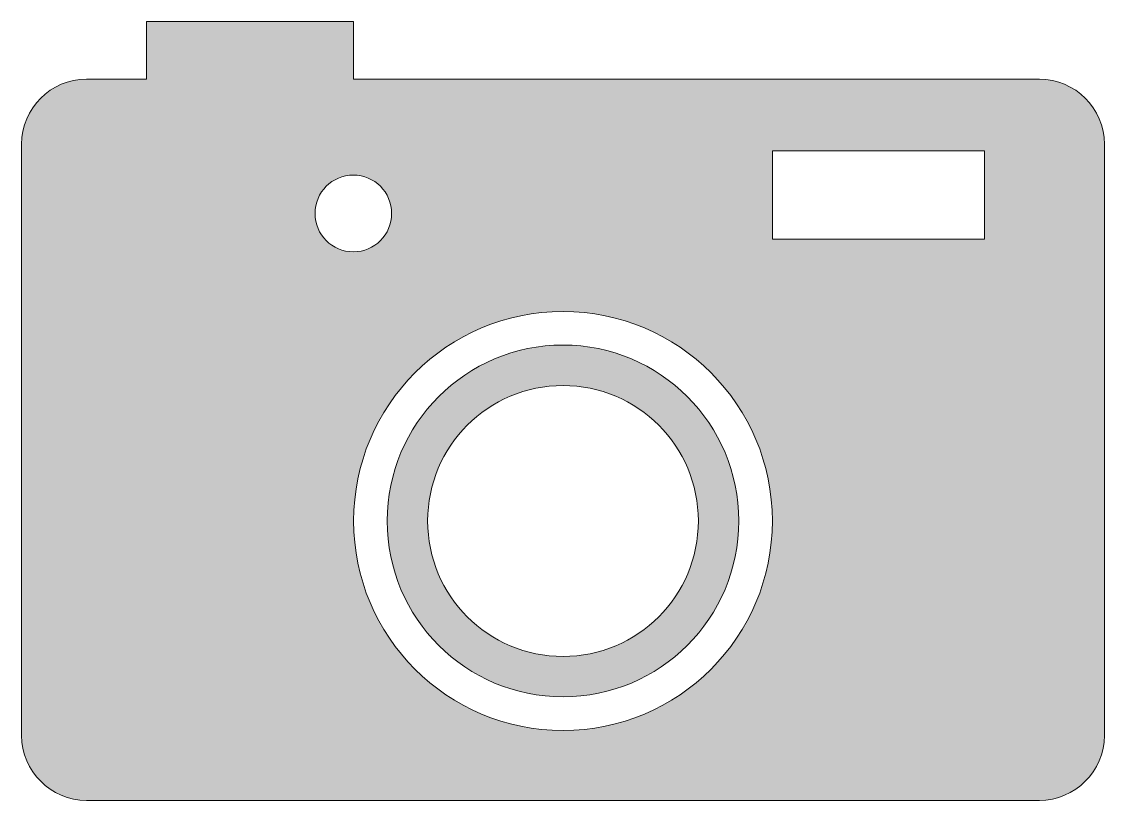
# Model space of a CAD drawing. Header units: inches. Extents: x 0 to 102, y 0 to 73.
import ezdxf

# ---------------------------------------------------------------- set-up
doc = ezdxf.new("R2010")
doc.units = ezdxf.units.IN
doc.header["$MEASUREMENT"] = 0
doc.layers.add('Layer 1', color=7, linetype='Continuous')

msp = doc.modelspace()

# ---------------------------------------------------------------- hatches: boundary and pattern name
at = {"layer": 'Layer 1', "true_color": 0xf6921e}
h = msp.add_hatch(color=30, dxfattribs=at)
h.dxf.hatch_style = 2
edge = h.paths.add_edge_path()
edge.add_spline(control_points=[(95.5, 67.65), (95.5, 67.65), (31.15, 67.65), (31.15, 67.65), (31.15, 67.65), (31.15, 73.05), (31.15, 73.05), (31.15, 73.05), (11.7, 73.05), (11.7, 73.05), (11.7, 73.05), (11.7, 67.65), (11.7, 67.65), (11.7, 67.65), (6.09, 67.65), (6.09, 67.65), (2.73, 67.65), (0, 64.92), (0, 61.56), (0, 61.56), (0, 6.09), (0, 6.09), (0, 2.73), (2.73, 0), (6.09, 0), (6.09, 0), (95.5, 0), (95.5, 0), (98.87, 0), (101.6, 2.73), (101.6, 6.09), (101.6, 6.09), (101.6, 61.56), (101.6, 61.56), (101.6, 64.92), (98.87, 67.65), (95.5, 67.65)], knot_values=[0, 0, 0, 0, 1, 1, 1, 2, 2, 2, 3, 3, 3, 4, 4, 4, 5, 5, 5, 6, 6, 6, 7, 7, 7, 8, 8, 8, 9, 9, 9, 10, 10, 10, 11, 11, 11, 12, 12, 12, 12], degree=3, periodic=1)
edge = h.paths.add_edge_path()
edge.add_spline(control_points=[(27.53, 55.06), (27.53, 57.04), (29.14, 58.66), (31.13, 58.66), (33.11, 58.66), (34.72, 57.04), (34.72, 55.06), (34.72, 53.07), (33.11, 51.46), (31.13, 51.46), (29.14, 51.46), (27.53, 53.07), (27.53, 55.06)], knot_values=[0, 0, 0, 0, 1, 1, 1, 2, 2, 2, 3, 3, 3, 4, 4, 4, 4], degree=3, periodic=1)
edge = h.paths.add_edge_path()
edge.add_spline(control_points=[(50.8, 6.55), (39.94, 6.55), (31.15, 15.35), (31.15, 26.21), (31.15, 37.06), (39.94, 45.86), (50.8, 45.86), (61.65, 45.86), (70.45, 37.06), (70.45, 26.21), (70.45, 15.35), (61.65, 6.55), (50.8, 6.55)], knot_values=[0, 0, 0, 0, 1, 1, 1, 2, 2, 2, 3, 3, 3, 4, 4, 4, 4], degree=3, periodic=1)
h.paths.add_polyline_path([(90.35, 52.64), (70.45, 52.64), (70.45, 60.92), (90.35, 60.92)])
h = msp.add_hatch(color=30, dxfattribs=at)
h.dxf.hatch_style = 2
edge = h.paths.add_edge_path()
edge.add_spline(control_points=[(50.8, 42.71), (41.69, 42.71), (34.3, 35.32), (34.3, 26.21), (34.3, 17.09), (41.69, 9.71), (50.8, 9.71), (59.91, 9.71), (67.3, 17.09), (67.3, 26.21), (67.3, 35.32), (59.91, 42.71), (50.8, 42.71)], knot_values=[0, 0, 0, 0, 1, 1, 1, 2, 2, 2, 3, 3, 3, 4, 4, 4, 4], degree=3, periodic=1)
edge = h.paths.add_edge_path()
edge.add_spline(control_points=[(50.8, 13.5), (43.78, 13.5), (38.1, 19.19), (38.1, 26.21), (38.1, 33.22), (43.78, 38.91), (50.8, 38.91), (57.82, 38.91), (63.5, 33.22), (63.5, 26.21), (63.5, 19.19), (57.82, 13.5), (50.8, 13.5)], knot_values=[0, 0, 0, 0, 1, 1, 1, 2, 2, 2, 3, 3, 3, 4, 4, 4, 4], degree=3, periodic=1)

# ---------------------------------------------------------------- linework, layer by layer
at = {"layer": 'Layer 1', "lineweight": 0}
msp.add_lwpolyline([(90.35, 52.64), (70.45, 52.64), (70.45, 60.92), (90.35, 60.92), (90.35, 52.64)], dxfattribs=at)
for points, knots in [([(95.5, 67.65), (95.5, 67.65), (31.15, 67.65), (31.15, 67.65), (31.15, 67.65), (31.15, 73.05), (31.15, 73.05), (31.15, 73.05), (11.7, 73.05), (11.7, 73.05), (11.7, 73.05), (11.7, 67.65), (11.7, 67.65), (11.7, 67.65), (6.09, 67.65), (6.09, 67.65), (2.73, 67.65), (0, 64.92), (0, 61.56), (0, 61.56), (0, 6.09), (0, 6.09), (0, 2.73), (2.73, 0), (6.09, 0), (6.09, 0), (95.5, 0), (95.5, 0), (98.87, 0), (101.6, 2.73), (101.6, 6.09), (101.6, 6.09), (101.6, 61.56), (101.6, 61.56), (101.6, 64.92), (98.87, 67.65), (95.5, 67.65)], [0, 0, 0, 0, 1, 1, 1, 2, 2, 2, 3, 3, 3, 4, 4, 4, 5, 5, 5, 6, 6, 6, 7, 7, 7, 8, 8, 8, 9, 9, 9, 10, 10, 10, 11, 11, 11, 12, 12, 12, 12]), ([(27.53, 55.06), (27.53, 57.04), (29.14, 58.66), (31.13, 58.66), (33.11, 58.66), (34.72, 57.04), (34.72, 55.06), (34.72, 53.07), (33.11, 51.46), (31.13, 51.46), (29.14, 51.46), (27.53, 53.07), (27.53, 55.06)], [0, 0, 0, 0, 1, 1, 1, 2, 2, 2, 3, 3, 3, 4, 4, 4, 4]), ([(50.8, 6.55), (39.94, 6.55), (31.15, 15.35), (31.15, 26.21), (31.15, 37.06), (39.94, 45.86), (50.8, 45.86), (61.65, 45.86), (70.45, 37.06), (70.45, 26.21), (70.45, 15.35), (61.65, 6.55), (50.8, 6.55)], [0, 0, 0, 0, 1, 1, 1, 2, 2, 2, 3, 3, 3, 4, 4, 4, 4]), ([(50.8, 42.71), (41.69, 42.71), (34.3, 35.32), (34.3, 26.21), (34.3, 17.09), (41.69, 9.71), (50.8, 9.71), (59.91, 9.71), (67.3, 17.09), (67.3, 26.21), (67.3, 35.32), (59.91, 42.71), (50.8, 42.71)], [0, 0, 0, 0, 1, 1, 1, 2, 2, 2, 3, 3, 3, 4, 4, 4, 4]), ([(50.8, 13.5), (43.78, 13.5), (38.1, 19.19), (38.1, 26.21), (38.1, 33.22), (43.78, 38.91), (50.8, 38.91), (57.82, 38.91), (63.5, 33.22), (63.5, 26.21), (63.5, 19.19), (57.82, 13.5), (50.8, 13.5)], [0, 0, 0, 0, 1, 1, 1, 2, 2, 2, 3, 3, 3, 4, 4, 4, 4])]:
    msp.add_open_spline(points, degree=3, knots=knots, dxfattribs=at)

doc.saveas('drawing.dxf')
